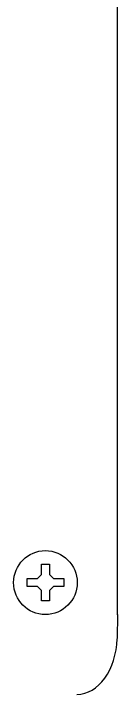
# Model space of a CAD drawing. Header units: millimetres. Extents: x 900 to 7803, y 2935 to 8583.
# Drawn here: x 2992.6 to 3005.6, y 6124 to 6209.3 of the extents above; entities that cross this region are included whole.
import ezdxf

# ---------------------------------------------------------------- set-up
doc = ezdxf.new("R2010")
doc.units = ezdxf.units.MM
doc.header["$LTSCALE"] = 676.148
doc.layers.get('0').update_dxf_attribs({"linetype": 'CONTINUOUS'})
doc.layers.add('ASSI', color=7, linetype='CONTINUOUS')
doc.layers.add('GEOM', color=7, linetype='CONTINUOUS')

msp = doc.modelspace()

# ---------------------------------------------------------------- linework, layer by layer
at = {"color": 7, "linetype": 'Continuous'}
for p, q in [((2996.061, 6139.031), (2996.061, 6140.331)), ((2996.061, 6140.331), (2997.061, 6140.331)), ((2997.061, 6140.331), (2997.061, 6139.031)), ((2994.261, 6137.531), (2994.261, 6138.531)), ((2994.261, 6138.531), (2995.561, 6138.531)), ((2995.561, 6138.531), (2996.061, 6139.031)), ((2997.061, 6139.031), (2997.561, 6138.531)), ((2997.561, 6138.531), (2998.861, 6138.531)), ((2998.861, 6138.531), (2998.861, 6137.531)), ((2995.561, 6137.531), (2994.261, 6137.531)), ((2996.061, 6137.031), (2995.561, 6137.531)), ((2997.561, 6137.531), (2997.061, 6137.031)), ((2998.861, 6137.531), (2997.561, 6137.531)), ((2996.061, 6135.731), (2996.061, 6137.031)), ((2997.061, 6137.031), (2997.061, 6135.731)), ((2997.061, 6135.731), (2996.061, 6135.731))]:
    msp.add_line(p, q, dxfattribs=at)
at = {"layer": 'ASSI', "color": 7, "linetype": 'Continuous'}
msp.add_circle((2996.561, 6138.031), 4, dxfattribs=at)
at = {"layer": 'GEOM', "color": 7, "linetype": 'Continuous'}
for p, q in [((3005.613, 6134.137), (3005.613, 6513.925)), ((3005.612, 6134.016), (3005.559, 6131.016)), ((3005.612, 6134.016), (3005.613, 6134.137)), ((3005.612, 6134.014), (3005.612, 6134.015))]:
    msp.add_line(p, q, dxfattribs=at)
msp.add_ellipse((3000.56, 6131.102), major_axis=(0.123, 7.071), ratio=0.707053, start_param=-3.129252, end_param=-1.572205, dxfattribs=at)

doc.saveas('drawing.dxf')
